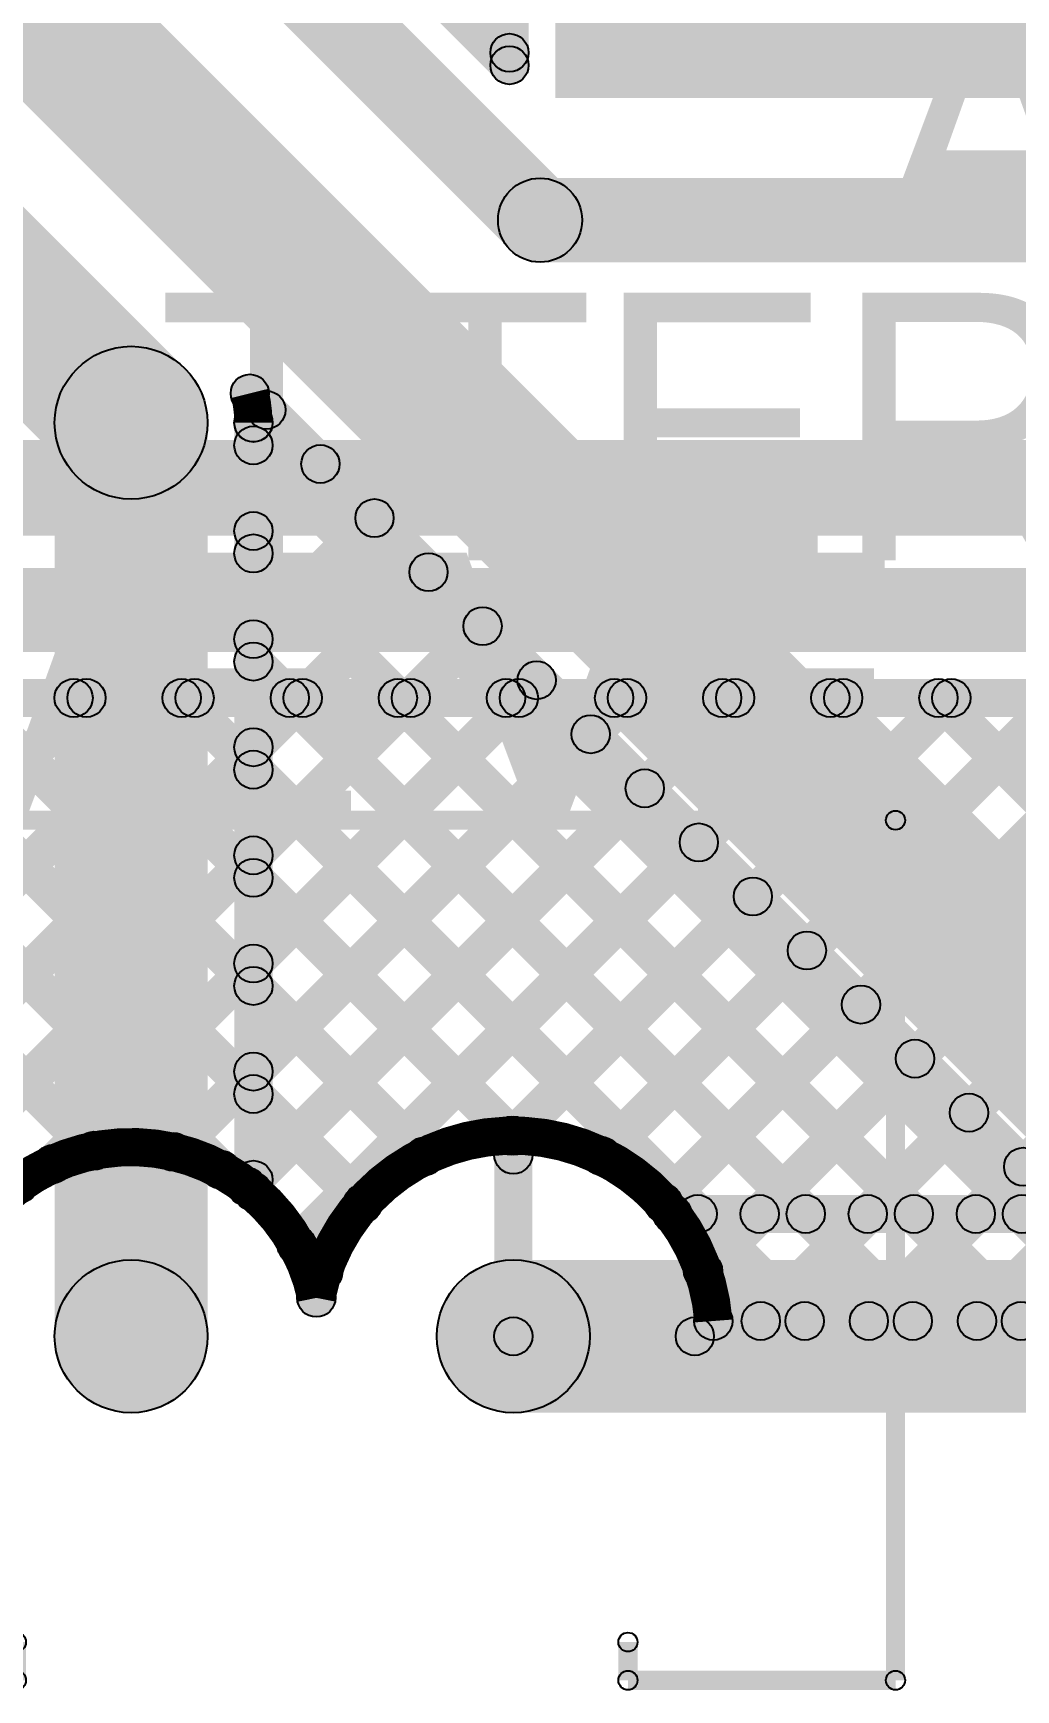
# Model space of a CAD drawing. Header units: millimetres. Extents: x -0.08 to 3.07, y -0.08 to 2.73.
# Drawn here: x 1.7594 to 2.0165, y 0.0875 to 0.5209 of the extents above; entities that cross this region are included whole.
import ezdxf

# ---------------------------------------------------------------- set-up
doc = ezdxf.new("R2010")
doc.units = ezdxf.units.MM
doc.header["$MEASUREMENT"] = 0
for name, color, linetype in [('BottomLayer', 5, 'Continuous'), ('BottomSolder', 6, 'Continuous'), ('PadHoleLayer', 156, 'Continuous'), ('TopLayer', 1, 'Continuous'), ('TopOverlay', 2, 'Continuous'), ('TopSolder', 216, 'Continuous')]:
    doc.layers.add(name, color=color, linetype=linetype)

# ---------------------------------------------------------------- blocks, each defined once
blk = doc.blocks.new('JST_C_________96')
at = {"layer": 'BottomLayer'}
h = blk.add_hatch(color=5, dxfattribs=at)
edge = h.paths.add_edge_path()
edge.add_arc((0, 0), 0.0375, 0, 360)
h = blk.add_hatch(color=5, dxfattribs=at)
edge = h.paths.add_edge_path()
edge.add_arc((0.1, 0), 0.0375, 0, 360)
at = {"layer": 'BottomSolder'}
h = blk.add_hatch(color=6, dxfattribs=at)
edge = h.paths.add_edge_path()
edge.add_arc((0, 0), 0.0415, 0, 360)
h = blk.add_hatch(color=6, dxfattribs=at)
edge = h.paths.add_edge_path()
edge.add_arc((0.1, 0), 0.0415, 0, 360)
at = {"layer": 'PadHoleLayer'}
h = blk.add_hatch(color=156, dxfattribs=at)
edge = h.paths.add_edge_path()
edge.add_arc((0, 0), 0.0195, 0, 360)
h = blk.add_hatch(color=156, dxfattribs=at)
edge = h.paths.add_edge_path()
edge.add_arc((0.1, 0), 0.0195, 0, 360)
at = {"layer": 'TopLayer'}
h = blk.add_hatch(color=1, dxfattribs=at)
edge = h.paths.add_edge_path()
edge.add_arc((0, 0), 0.0375, 0, 360)
h = blk.add_hatch(color=1, dxfattribs=at)
edge = h.paths.add_edge_path()
edge.add_arc((0.1, 0), 0.0375, 0, 360)
at = {"layer": 'TopOverlay'}
h = blk.add_hatch(color=2, dxfattribs=at)
edge = h.paths.add_edge_path()
edge.add_arc((-0.1, 0.135), 0.0025, 0, 360)
h = blk.add_hatch(color=2, dxfattribs=at)
edge = h.paths.add_edge_path()
edge.add_arc((-0.1, 0.135), 0.0025, 0, 360)
for points in [[(-0.0975, -0.09), (-0.1025, -0.09), (-0.1025, 0.135), (-0.0975, 0.135)], [(-0.1, 0.1325), (-0.1, 0.1375), (0.2, 0.1375), (0.2, 0.1325)], [(0.2025, -0.09), (0.1975, -0.09), (0.1975, 0.135), (0.2025, 0.135)], [(-0.0275, -0.09), (-0.0325, -0.09), (-0.0325, -0.08), (-0.0275, -0.08)], [(0.1325, -0.09), (0.1275, -0.09), (0.1275, -0.08), (0.1325, -0.08)], [(-0.1, -0.0925), (-0.1, -0.0875), (-0.03, -0.0875), (-0.03, -0.0925)], [(0.13, -0.0925), (0.13, -0.0875), (0.2, -0.0875), (0.2, -0.0925)]]:
    blk.add_hatch(color=2, dxfattribs=at).paths.add_polyline_path(points)
h = blk.add_hatch(color=2, dxfattribs=at)
edge = h.paths.add_edge_path()
edge.add_arc((0.2, 0.135), 0.0025, 0, 360)
h = blk.add_hatch(color=2, dxfattribs=at)
edge = h.paths.add_edge_path()
edge.add_arc((0.2, 0.135), 0.0025, 0, 360)
h = blk.add_hatch(color=2, dxfattribs=at)
edge = h.paths.add_edge_path()
edge.add_arc((-0.057, -0.019), 0.005, 0, 360)
h = blk.add_hatch(color=2, dxfattribs=at)
edge = h.paths.add_edge_path()
edge.add_arc((-0.045, -0.019), 0.005, 0, 360)
h = blk.add_hatch(color=2, dxfattribs=at)
edge = h.paths.add_edge_path()
edge.add_arc((-0.03, -0.08), 0.0025, 0, 360)
h = blk.add_hatch(color=2, dxfattribs=at)
edge = h.paths.add_edge_path()
edge.add_arc((0.13, -0.08), 0.0025, 0, 360)
h = blk.add_hatch(color=2, dxfattribs=at)
edge = h.paths.add_edge_path()
edge.add_arc((-0.1, -0.09), 0.0025, 0, 360)
h = blk.add_hatch(color=2, dxfattribs=at)
edge = h.paths.add_edge_path()
edge.add_arc((-0.1, -0.09), 0.0025, 0, 360)
h = blk.add_hatch(color=2, dxfattribs=at)
edge = h.paths.add_edge_path()
edge.add_arc((-0.03, -0.09), 0.0025, 0, 360)
h = blk.add_hatch(color=2, dxfattribs=at)
edge = h.paths.add_edge_path()
edge.add_arc((-0.03, -0.09), 0.0025, 0, 360)
h = blk.add_hatch(color=2, dxfattribs=at)
edge = h.paths.add_edge_path()
edge.add_arc((0.13, -0.09), 0.0025, 0, 360)
h = blk.add_hatch(color=2, dxfattribs=at)
edge = h.paths.add_edge_path()
edge.add_arc((0.13, -0.09), 0.0025, 0, 360)
h = blk.add_hatch(color=2, dxfattribs=at)
edge = h.paths.add_edge_path()
edge.add_arc((0.2, -0.09), 0.0025, 0, 360)
h = blk.add_hatch(color=2, dxfattribs=at)
edge = h.paths.add_edge_path()
edge.add_arc((0.2, -0.09), 0.0025, 0, 360)
at = {"layer": 'TopSolder'}
h = blk.add_hatch(color=216, dxfattribs=at)
edge = h.paths.add_edge_path()
edge.add_arc((0, 0), 0.0415, 0, 360)
h = blk.add_hatch(color=216, dxfattribs=at)
edge = h.paths.add_edge_path()
edge.add_arc((0.1, 0), 0.0415, 0, 360)
at = {"layer": 'TopOverlay', "const_width": 0.01}
blk.add_lwpolyline([(-0.045, -0.019, 1), (-0.057, -0.019, 1)], format="xyb", close=True, dxfattribs=at)
at = {"layer": 'TopOverlay'}
for centre, radius in [((-0.1, 0.135), 0.0025), ((-0.1, 0.135), 0.0025), ((0.2, 0.135), 0.0025), ((0.2, 0.135), 0.0025), ((-0.057, -0.019), 0.005), ((-0.045, -0.019), 0.005), ((-0.03, -0.08), 0.0025), ((0.13, -0.08), 0.0025), ((-0.1, -0.09), 0.0025), ((-0.1, -0.09), 0.0025), ((-0.03, -0.09), 0.0025), ((-0.03, -0.09), 0.0025), ((0.13, -0.09), 0.0025), ((0.13, -0.09), 0.0025), ((0.2, -0.09), 0.0025), ((0.2, -0.09), 0.0025)]:
    blk.add_circle(centre, radius, dxfattribs=at)

msp = doc.modelspace()

# ---------------------------------------------------------------- hatches: boundary and pattern name
at = {"layer": 'BottomLayer'}
for points in [[(0.973, 0.3895), (0.973, 0.4145), (2.14587, 0.4145), (2.14587, 0.3895)], [(0.973, 0.359), (0.973, 0.381), (2.157, 0.381), (2.157, 0.359)], [(0.97916, 0.342), (0.97916, 0.352), (2.157, 0.352), (2.157, 0.342)], [(1.61387, 0.18046), (1.6068, 0.18754), (1.7698, 0.35054), (1.77687, 0.34346)], [(1.64215, 0.18046), (1.63508, 0.18754), (1.79808, 0.35054), (1.80515, 0.34346)], [(1.65328, 0.34346), (1.66035, 0.35054), (1.77882, 0.23207), (1.77174, 0.225)], [(1.67044, 0.18046), (1.66337, 0.18754), (1.82637, 0.35054), (1.83344, 0.34346)], [(1.68156, 0.34346), (1.68864, 0.35054), (1.81211, 0.22706), (1.80504, 0.21999)], [(1.69872, 0.18046), (1.69165, 0.18754), (1.85465, 0.35054), (1.86172, 0.34346)], [(1.70985, 0.34346), (1.71692, 0.35054), (1.84918, 0.21828), (1.84211, 0.21121)], [(1.73813, 0.34346), (1.7452, 0.35054), (1.86518, 0.23056), (1.85811, 0.22349)], [(1.76808, 0.22154), (1.76101, 0.22861), (1.88293, 0.35054), (1.89, 0.34346)], [(1.76642, 0.34346), (1.77349, 0.35054), (1.88799, 0.23603), (1.88092, 0.22896)], [(1.79955, 0.22472), (1.79248, 0.23179), (1.91122, 0.35054), (1.91829, 0.34346)], [(1.7947, 0.34346), (1.80177, 0.35054), (1.93677, 0.21554), (1.9297, 0.20846)], [(1.81877, 0.21566), (1.8117, 0.22273), (1.9395, 0.35054), (1.94657, 0.34346)], [(1.82299, 0.34346), (1.83006, 0.35054), (1.96506, 0.21554), (1.95799, 0.20846)], [(1.83184, 0.20045), (1.82477, 0.20752), (1.96779, 0.35054), (1.97486, 0.34346)], [(1.85127, 0.34346), (1.85834, 0.35054), (1.99334, 0.21554), (1.98627, 0.20846)], [(1.87955, 0.34346), (1.88663, 0.35054), (2.02163, 0.21554), (2.01455, 0.20846)], [(1.88864, 0.22896), (1.88157, 0.23604), (1.99607, 0.35054), (2.00314, 0.34346)], [(1.91159, 0.22363), (1.90452, 0.2307), (2.02436, 0.35054), (2.03143, 0.34346)], [(1.90784, 0.34346), (1.91491, 0.35054), (2.04991, 0.21554), (2.04284, 0.20846)], [(1.92769, 0.21144), (1.92062, 0.21851), (2.05264, 0.35054), (2.05971, 0.34346)], [(1.93612, 0.34346), (1.94319, 0.35054), (2.07819, 0.21554), (2.07112, 0.20846)], [(1.95299, 0.20846), (1.94592, 0.21554), (2.08092, 0.35054), (2.08799, 0.34346)], [(1.96441, 0.34346), (1.97148, 0.35054), (2.10648, 0.21554), (2.09941, 0.20846)], [(1.98128, 0.20846), (1.97421, 0.21554), (2.10921, 0.35054), (2.11628, 0.34346)], [(1.99269, 0.34346), (1.99976, 0.35054), (2.13476, 0.21554), (2.12769, 0.20846)], [(2.00956, 0.20846), (2.00249, 0.21554), (2.13749, 0.35054), (2.14456, 0.34346)], [(1.89, 0.18), (1.88, 0.18), (1.88, 0.2275), (1.89, 0.2275)], [(1.92662, 0.207), (1.92662, 0.217), (2.14875, 0.217), (2.14875, 0.207)], [(1.82499, 0.20004), (1.83206, 0.20711), (1.83881, 0.20037), (1.83173, 0.19329)], [(1.885, 0.16), (1.885, 0.2), (2.162, 0.2), (2.162, 0.16)]]:
    msp.add_hatch(color=5, dxfattribs=at).paths.add_polyline_path(points)
h = msp.add_hatch(color=5, dxfattribs=at)
edge = h.paths.add_edge_path()
edge.add_arc((1.76995, 0.347), 0.005, 0, 360)
h = msp.add_hatch(color=5, dxfattribs=at)
edge = h.paths.add_edge_path()
edge.add_arc((1.77333, 0.347), 0.005, 0, 360)
h = msp.add_hatch(color=5, dxfattribs=at)
edge = h.paths.add_edge_path()
edge.add_arc((1.79824, 0.347), 0.005, 0, 360)
h = msp.add_hatch(color=5, dxfattribs=at)
edge = h.paths.add_edge_path()
edge.add_arc((1.80162, 0.347), 0.005, 0, 360)
h = msp.add_hatch(color=5, dxfattribs=at)
edge = h.paths.add_edge_path()
edge.add_arc((1.82652, 0.347), 0.005, 0, 360)
h = msp.add_hatch(color=5, dxfattribs=at)
edge = h.paths.add_edge_path()
edge.add_arc((1.8299, 0.347), 0.005, 0, 360)
h = msp.add_hatch(color=5, dxfattribs=at)
edge = h.paths.add_edge_path()
edge.add_arc((1.85481, 0.347), 0.005, 0, 360)
h = msp.add_hatch(color=5, dxfattribs=at)
edge = h.paths.add_edge_path()
edge.add_arc((1.85818, 0.347), 0.005, 0, 360)
h = msp.add_hatch(color=5, dxfattribs=at)
edge = h.paths.add_edge_path()
edge.add_arc((1.88309, 0.347), 0.005, 0, 360)
h = msp.add_hatch(color=5, dxfattribs=at)
edge = h.paths.add_edge_path()
edge.add_arc((1.88647, 0.347), 0.005, 0, 360)
h = msp.add_hatch(color=5, dxfattribs=at)
edge = h.paths.add_edge_path()
edge.add_arc((1.91137, 0.347), 0.005, 0, 360)
h = msp.add_hatch(color=5, dxfattribs=at)
edge = h.paths.add_edge_path()
edge.add_arc((1.91475, 0.347), 0.005, 0, 360)
h = msp.add_hatch(color=5, dxfattribs=at)
edge = h.paths.add_edge_path()
edge.add_arc((1.93966, 0.347), 0.005, 0, 360)
h = msp.add_hatch(color=5, dxfattribs=at)
edge = h.paths.add_edge_path()
edge.add_arc((1.94304, 0.347), 0.005, 0, 360)
h = msp.add_hatch(color=5, dxfattribs=at)
edge = h.paths.add_edge_path()
edge.add_arc((1.96794, 0.347), 0.005, 0, 360)
h = msp.add_hatch(color=5, dxfattribs=at)
edge = h.paths.add_edge_path()
edge.add_arc((1.97132, 0.347), 0.005, 0, 360)
h = msp.add_hatch(color=5, dxfattribs=at)
edge = h.paths.add_edge_path()
edge.add_arc((1.99623, 0.347), 0.005, 0, 360)
h = msp.add_hatch(color=5, dxfattribs=at)
edge = h.paths.add_edge_path()
edge.add_arc((1.99961, 0.347), 0.005, 0, 360)
h = msp.add_hatch(color=5, dxfattribs=at)
edge = h.paths.add_edge_path()
edge.add_arc((1.88446, 0.2325), 0.005, 0, 360)
h = msp.add_hatch(color=5, dxfattribs=at)
edge = h.paths.add_edge_path()
edge.add_arc((1.88511, 0.2325), 0.005, 0, 360)
h = msp.add_hatch(color=5, dxfattribs=at)
edge = h.paths.add_edge_path()
edge.add_arc((1.76455, 0.22508), 0.005, 0, 360)
h = msp.add_hatch(color=5, dxfattribs=at)
edge = h.paths.add_edge_path()
edge.add_arc((1.77528, 0.22854), 0.005, 0, 360)
h = msp.add_hatch(color=5, dxfattribs=at)
edge = h.paths.add_edge_path()
edge.add_arc((1.79601, 0.22826), 0.005, 0, 360)
h = msp.add_hatch(color=5, dxfattribs=at)
edge = h.paths.add_edge_path()
edge.add_arc((1.86165, 0.22702), 0.005, 0, 360)
h = msp.add_hatch(color=5, dxfattribs=at)
edge = h.paths.add_edge_path()
edge.add_arc((1.885, 0.2275), 0.005, 0, 360)
h = msp.add_hatch(color=5, dxfattribs=at)
edge = h.paths.add_edge_path()
edge.add_arc((1.90806, 0.22717), 0.005, 0, 360)
h = msp.add_hatch(color=5, dxfattribs=at)
edge = h.paths.add_edge_path()
edge.add_arc((1.80857, 0.22353), 0.005, 0, 360)
h = msp.add_hatch(color=5, dxfattribs=at)
edge = h.paths.add_edge_path()
edge.add_arc((1.75566, 0.21987), 0.005, 0, 360)
h = msp.add_hatch(color=5, dxfattribs=at)
edge = h.paths.add_edge_path()
edge.add_arc((1.81523, 0.21919), 0.005, 0, 360)
h = msp.add_hatch(color=5, dxfattribs=at)
edge = h.paths.add_edge_path()
edge.add_arc((1.84564, 0.21474), 0.005, 0, 360)
h = msp.add_hatch(color=5, dxfattribs=at)
edge = h.paths.add_edge_path()
edge.add_arc((1.92415, 0.21498), 0.005, 0, 360)
h = msp.add_hatch(color=5, dxfattribs=at)
edge = h.paths.add_edge_path()
edge.add_arc((1.92662, 0.212), 0.005, 0, 360)
h = msp.add_hatch(color=5, dxfattribs=at)
edge = h.paths.add_edge_path()
edge.add_arc((1.92662, 0.212), 0.005, 0, 360)
h = msp.add_hatch(color=5, dxfattribs=at)
edge = h.paths.add_edge_path()
edge.add_arc((1.93324, 0.212), 0.005, 0, 360)
h = msp.add_hatch(color=5, dxfattribs=at)
edge = h.paths.add_edge_path()
edge.add_arc((1.94946, 0.212), 0.005, 0, 360)
h = msp.add_hatch(color=5, dxfattribs=at)
edge = h.paths.add_edge_path()
edge.add_arc((1.96152, 0.212), 0.005, 0, 360)
h = msp.add_hatch(color=5, dxfattribs=at)
edge = h.paths.add_edge_path()
edge.add_arc((1.97774, 0.212), 0.005, 0, 360)
h = msp.add_hatch(color=5, dxfattribs=at)
edge = h.paths.add_edge_path()
edge.add_arc((1.98981, 0.212), 0.005, 0, 360)
h = msp.add_hatch(color=5, dxfattribs=at)
edge = h.paths.add_edge_path()
edge.add_arc((2.00603, 0.212), 0.005, 0, 360)
h = msp.add_hatch(color=5, dxfattribs=at)
edge = h.paths.add_edge_path()
edge.add_arc((2.01809, 0.212), 0.005, 0, 360)
h = msp.add_hatch(color=5, dxfattribs=at)
edge = h.paths.add_edge_path()
edge.add_arc((1.8283, 0.20398), 0.005, 0, 360)
h = msp.add_hatch(color=5, dxfattribs=at)
edge = h.paths.add_edge_path()
edge.add_arc((1.82853, 0.20357), 0.005, 0, 360)
h = msp.add_hatch(color=5, dxfattribs=at)
edge = h.paths.add_edge_path()
edge.add_arc((1.83527, 0.19683), 0.005, 0, 360)
h = msp.add_hatch(color=5, dxfattribs=at)
edge = h.paths.add_edge_path()
edge.add_arc((1.885, 0.18), 0.02, 0, 360)
h = msp.add_hatch(color=5, dxfattribs=at)
edge = h.paths.add_edge_path()
edge.add_arc((1.83347, 0.19005), 0.005, 0, 360)
h = msp.add_hatch(color=5, dxfattribs=at)
edge = h.paths.add_edge_path()
edge.add_arc((1.83347, 0.19005), 0.005, 0, 360)
h = msp.add_hatch(color=5, dxfattribs=at)
edge = h.paths.add_edge_path()
edge.add_arc((1.885, 0.18), 0.005, 0, 360)
at = {"layer": 'TopLayer'}
for points in [[(1.896, 0.504), (1.936, 0.504), (1.936, 0.8055), (1.896, 0.8055)], [(1.889, 0.51253), (1.879, 0.51253), (1.879, 0.765), (1.889, 0.765)], [(1.916, 0.504), (2.235, 0.504), (2.235, 0.686), (1.916, 0.686)], [(1.66986, 0.58986), (1.69814, 0.61814), (2.15655, 0.15973), (2.12827, 0.13145)], [(1.78246, 0.61026), (1.78954, 0.61733), (1.88754, 0.51933), (1.88046, 0.51226)], [(1.78246, 0.60699), (1.78954, 0.61406), (1.88754, 0.51606), (1.88046, 0.50899)], [(1.75522, 0.59322), (1.77078, 0.60878), (1.89978, 0.47978), (1.88422, 0.46422)], [(1.69486, 0.48086), (1.72314, 0.50914), (1.79914, 0.43314), (1.77086, 0.40486)], [(1.892, 0.461), (1.892, 0.483), (2.821, 0.483), (2.821, 0.461)], [(1.81253, 0.42315), (1.8196, 0.43022), (2.06228, 0.18754), (2.05521, 0.18046)], [(1.82054, 0.41542), (1.81346, 0.42249), (1.81686, 0.42588), (1.82393, 0.41881)], [(1.805, 0.18), (1.765, 0.18), (1.765, 0.419), (1.805, 0.419)], [(1.822, 0.21777), (1.812, 0.21777), (1.812, 0.419), (1.822, 0.419)], [(1.81346, 0.40955), (1.82054, 0.41663), (2.04963, 0.18754), (2.04255, 0.18046)], [(1.82054, 0.38713), (1.81346, 0.3942), (1.831, 0.41174), (1.83807, 0.40467)], [(1.82054, 0.35885), (1.81346, 0.36592), (1.84515, 0.3976), (1.85222, 0.39053)], [(1.81346, 0.38127), (1.82054, 0.38834), (2.02134, 0.18754), (2.01427, 0.18046)], [(1.82054, 0.33056), (1.81346, 0.33763), (1.85929, 0.38346), (1.86636, 0.37639)], [(1.82054, 0.30228), (1.81346, 0.30935), (1.87343, 0.36932), (1.8805, 0.36224)], [(1.81346, 0.35299), (1.82054, 0.36006), (1.99306, 0.18754), (1.98599, 0.18046)], [(1.82054, 0.274), (1.81346, 0.28107), (1.88757, 0.35517), (1.89464, 0.3481)], [(1.82054, 0.24571), (1.81346, 0.25278), (1.90171, 0.34103), (1.90878, 0.33396)], [(1.81346, 0.3247), (1.82054, 0.33177), (1.96477, 0.18754), (1.9577, 0.18046)], [(1.82054, 0.21743), (1.81346, 0.2245), (1.91586, 0.32689), (1.92293, 0.31982)], [(1.83184, 0.20045), (1.82477, 0.20752), (1.93, 0.31275), (1.93707, 0.30568)], [(1.81346, 0.29642), (1.82054, 0.30349), (1.88799, 0.23603), (1.88092, 0.22896)], [(1.88864, 0.22896), (1.88157, 0.23604), (1.94414, 0.2986), (1.95121, 0.29153)], [(1.91159, 0.22363), (1.90452, 0.2307), (1.95828, 0.28446), (1.96535, 0.27739)], [(1.81346, 0.26813), (1.82054, 0.2752), (1.86518, 0.23056), (1.85811, 0.22349)], [(1.92769, 0.21144), (1.92062, 0.21851), (1.97242, 0.27032), (1.9795, 0.26325)], [(1.93815, 0.19362), (1.93108, 0.20069), (1.98657, 0.25618), (1.99364, 0.24911)], [(1.81346, 0.23985), (1.82054, 0.24692), (1.84918, 0.21828), (1.84211, 0.21121)], [(1.95328, 0.18046), (1.94621, 0.18754), (2.00071, 0.24204), (2.00778, 0.23497)], [(1.89, 0.18), (1.88, 0.18), (1.88, 0.2275), (1.89, 0.2275)], [(1.98156, 0.18046), (1.97449, 0.18754), (2.01485, 0.22789), (2.02192, 0.22082)], [(2.00985, 0.18046), (2.00278, 0.18754), (2.02899, 0.21375), (2.03606, 0.20668)], [(1.82499, 0.20004), (1.83206, 0.20711), (1.83881, 0.20037), (1.83173, 0.19329)], [(1.93735, 0.179), (1.93735, 0.189), (2.05875, 0.189), (2.05875, 0.179)], [(1.885, 0.175), (1.885, 0.185), (1.9325, 0.185), (1.9325, 0.175)]]:
    msp.add_hatch(color=1, dxfattribs=at).paths.add_polyline_path(points)
h = msp.add_hatch(color=1, dxfattribs=at)
edge = h.paths.add_edge_path()
edge.add_arc((1.884, 0.5158), 0.005, 0, 360)
h = msp.add_hatch(color=1, dxfattribs=at)
edge = h.paths.add_edge_path()
edge.add_arc((1.884, 0.51253), 0.005, 0, 360)
h = msp.add_hatch(color=1, dxfattribs=at)
edge = h.paths.add_edge_path()
edge.add_arc((1.884, 0.51253), 0.005, 0, 360)
h = msp.add_hatch(color=1, dxfattribs=at)
edge = h.paths.add_edge_path()
edge.add_arc((1.892, 0.472), 0.011, 0, 360)
h = msp.add_hatch(color=1, dxfattribs=at)
edge = h.paths.add_edge_path()
edge.add_arc((1.892, 0.472), 0.011, 0, 360)
h = msp.add_hatch(color=1, dxfattribs=at)
edge = h.paths.add_edge_path()
edge.add_arc((1.785, 0.419), 0.02, 0, 360)
h = msp.add_hatch(color=1, dxfattribs=at)
edge = h.paths.add_edge_path()
edge.add_arc((1.785, 0.419), 0.02, 0, 360)
h = msp.add_hatch(color=1, dxfattribs=at)
edge = h.paths.add_edge_path()
edge.add_arc((1.81606, 0.42668), 0.005, 0, 360)
h = msp.add_hatch(color=1, dxfattribs=at)
edge = h.paths.add_edge_path()
edge.add_arc((1.81606, 0.42668), 0.005, 0, 360)
h = msp.add_hatch(color=1, dxfattribs=at)
edge = h.paths.add_edge_path()
edge.add_arc((1.81606, 0.42668), 0.005, 0, 360)
h = msp.add_hatch(color=1, dxfattribs=at)
edge = h.paths.add_edge_path()
edge.add_arc((1.8204, 0.42235), 0.005, 0, 360)
h = msp.add_hatch(color=1, dxfattribs=at)
edge = h.paths.add_edge_path()
edge.add_arc((1.817, 0.419), 0.005, 0, 360)
h = msp.add_hatch(color=1, dxfattribs=at)
edge = h.paths.add_edge_path()
edge.add_arc((1.817, 0.419), 0.005, 0, 360)
h = msp.add_hatch(color=1, dxfattribs=at)
edge = h.paths.add_edge_path()
edge.add_arc((1.817, 0.419), 0.005, 0, 360)
h = msp.add_hatch(color=1, dxfattribs=at)
edge = h.paths.add_edge_path()
edge.add_arc((1.817, 0.41895), 0.005, 0, 360)
h = msp.add_hatch(color=1, dxfattribs=at)
edge = h.paths.add_edge_path()
edge.add_arc((1.817, 0.41309), 0.005, 0, 360)
h = msp.add_hatch(color=1, dxfattribs=at)
edge = h.paths.add_edge_path()
edge.add_arc((1.83454, 0.40821), 0.005, 0, 360)
h = msp.add_hatch(color=1, dxfattribs=at)
edge = h.paths.add_edge_path()
edge.add_arc((1.84868, 0.39406), 0.005, 0, 360)
h = msp.add_hatch(color=1, dxfattribs=at)
edge = h.paths.add_edge_path()
edge.add_arc((1.817, 0.39067), 0.005, 0, 360)
h = msp.add_hatch(color=1, dxfattribs=at)
edge = h.paths.add_edge_path()
edge.add_arc((1.817, 0.38481), 0.005, 0, 360)
h = msp.add_hatch(color=1, dxfattribs=at)
edge = h.paths.add_edge_path()
edge.add_arc((1.86282, 0.37992), 0.005, 0, 360)
h = msp.add_hatch(color=1, dxfattribs=at)
edge = h.paths.add_edge_path()
edge.add_arc((1.87697, 0.36578), 0.005, 0, 360)
h = msp.add_hatch(color=1, dxfattribs=at)
edge = h.paths.add_edge_path()
edge.add_arc((1.817, 0.36238), 0.005, 0, 360)
h = msp.add_hatch(color=1, dxfattribs=at)
edge = h.paths.add_edge_path()
edge.add_arc((1.817, 0.35652), 0.005, 0, 360)
h = msp.add_hatch(color=1, dxfattribs=at)
edge = h.paths.add_edge_path()
edge.add_arc((1.89111, 0.35164), 0.005, 0, 360)
h = msp.add_hatch(color=1, dxfattribs=at)
edge = h.paths.add_edge_path()
edge.add_arc((1.90525, 0.3375), 0.005, 0, 360)
h = msp.add_hatch(color=1, dxfattribs=at)
edge = h.paths.add_edge_path()
edge.add_arc((1.817, 0.3341), 0.005, 0, 360)
h = msp.add_hatch(color=1, dxfattribs=at)
edge = h.paths.add_edge_path()
edge.add_arc((1.817, 0.32824), 0.005, 0, 360)
h = msp.add_hatch(color=1, dxfattribs=at)
edge = h.paths.add_edge_path()
edge.add_arc((1.91939, 0.32335), 0.005, 0, 360)
h = msp.add_hatch(color=1, dxfattribs=at)
edge = h.paths.add_edge_path()
edge.add_arc((1.93353, 0.30921), 0.005, 0, 360)
h = msp.add_hatch(color=1, dxfattribs=at)
edge = h.paths.add_edge_path()
edge.add_arc((1.817, 0.30582), 0.005, 0, 360)
h = msp.add_hatch(color=1, dxfattribs=at)
edge = h.paths.add_edge_path()
edge.add_arc((1.817, 0.29995), 0.005, 0, 360)
h = msp.add_hatch(color=1, dxfattribs=at)
edge = h.paths.add_edge_path()
edge.add_arc((1.94768, 0.29507), 0.005, 0, 360)
h = msp.add_hatch(color=1, dxfattribs=at)
edge = h.paths.add_edge_path()
edge.add_arc((1.817, 0.27753), 0.005, 0, 360)
h = msp.add_hatch(color=1, dxfattribs=at)
edge = h.paths.add_edge_path()
edge.add_arc((1.96182, 0.28093), 0.005, 0, 360)
h = msp.add_hatch(color=1, dxfattribs=at)
edge = h.paths.add_edge_path()
edge.add_arc((1.817, 0.27167), 0.005, 0, 360)
h = msp.add_hatch(color=1, dxfattribs=at)
edge = h.paths.add_edge_path()
edge.add_arc((1.97596, 0.26678), 0.005, 0, 360)
h = msp.add_hatch(color=1, dxfattribs=at)
edge = h.paths.add_edge_path()
edge.add_arc((1.9901, 0.25264), 0.005, 0, 360)
h = msp.add_hatch(color=1, dxfattribs=at)
edge = h.paths.add_edge_path()
edge.add_arc((1.817, 0.24925), 0.005, 0, 360)
h = msp.add_hatch(color=1, dxfattribs=at)
edge = h.paths.add_edge_path()
edge.add_arc((1.817, 0.24338), 0.005, 0, 360)
h = msp.add_hatch(color=1, dxfattribs=at)
edge = h.paths.add_edge_path()
edge.add_arc((2.00424, 0.2385), 0.005, 0, 360)
h = msp.add_hatch(color=1, dxfattribs=at)
edge = h.paths.add_edge_path()
edge.add_arc((1.88446, 0.2325), 0.005, 0, 360)
h = msp.add_hatch(color=1, dxfattribs=at)
edge = h.paths.add_edge_path()
edge.add_arc((1.88511, 0.2325), 0.005, 0, 360)
h = msp.add_hatch(color=1, dxfattribs=at)
edge = h.paths.add_edge_path()
edge.add_arc((1.86165, 0.22702), 0.005, 0, 360)
h = msp.add_hatch(color=1, dxfattribs=at)
edge = h.paths.add_edge_path()
edge.add_arc((1.885, 0.2275), 0.005, 0, 360)
h = msp.add_hatch(color=1, dxfattribs=at)
edge = h.paths.add_edge_path()
edge.add_arc((1.90806, 0.22717), 0.005, 0, 360)
h = msp.add_hatch(color=1, dxfattribs=at)
edge = h.paths.add_edge_path()
edge.add_arc((1.817, 0.22096), 0.005, 0, 360)
h = msp.add_hatch(color=1, dxfattribs=at)
edge = h.paths.add_edge_path()
edge.add_arc((2.01839, 0.22436), 0.005, 0, 360)
h = msp.add_hatch(color=1, dxfattribs=at)
edge = h.paths.add_edge_path()
edge.add_arc((1.817, 0.21777), 0.005, 0, 360)
h = msp.add_hatch(color=1, dxfattribs=at)
edge = h.paths.add_edge_path()
edge.add_arc((1.817, 0.21777), 0.005, 0, 360)
h = msp.add_hatch(color=1, dxfattribs=at)
edge = h.paths.add_edge_path()
edge.add_arc((1.84564, 0.21474), 0.005, 0, 360)
h = msp.add_hatch(color=1, dxfattribs=at)
edge = h.paths.add_edge_path()
edge.add_arc((1.92415, 0.21498), 0.005, 0, 360)
h = msp.add_hatch(color=1, dxfattribs=at)
edge = h.paths.add_edge_path()
edge.add_arc((1.8283, 0.20398), 0.005, 0, 360)
h = msp.add_hatch(color=1, dxfattribs=at)
edge = h.paths.add_edge_path()
edge.add_arc((1.82853, 0.20357), 0.005, 0, 360)
h = msp.add_hatch(color=1, dxfattribs=at)
edge = h.paths.add_edge_path()
edge.add_arc((1.785, 0.18), 0.02, 0, 360)
h = msp.add_hatch(color=1, dxfattribs=at)
edge = h.paths.add_edge_path()
edge.add_arc((1.83527, 0.19683), 0.005, 0, 360)
h = msp.add_hatch(color=1, dxfattribs=at)
edge = h.paths.add_edge_path()
edge.add_arc((1.93462, 0.19716), 0.005, 0, 360)
h = msp.add_hatch(color=1, dxfattribs=at)
edge = h.paths.add_edge_path()
edge.add_arc((1.83347, 0.19005), 0.005, 0, 360)
h = msp.add_hatch(color=1, dxfattribs=at)
edge = h.paths.add_edge_path()
edge.add_arc((1.83347, 0.19005), 0.005, 0, 360)
h = msp.add_hatch(color=1, dxfattribs=at)
edge = h.paths.add_edge_path()
edge.add_arc((1.93735, 0.184), 0.005, 0, 360)
h = msp.add_hatch(color=1, dxfattribs=at)
edge = h.paths.add_edge_path()
edge.add_arc((1.93735, 0.184), 0.005, 0, 360)
h = msp.add_hatch(color=1, dxfattribs=at)
edge = h.paths.add_edge_path()
edge.add_arc((1.94974, 0.184), 0.005, 0, 360)
h = msp.add_hatch(color=1, dxfattribs=at)
edge = h.paths.add_edge_path()
edge.add_arc((1.96124, 0.184), 0.005, 0, 360)
h = msp.add_hatch(color=1, dxfattribs=at)
edge = h.paths.add_edge_path()
edge.add_arc((1.97803, 0.184), 0.005, 0, 360)
h = msp.add_hatch(color=1, dxfattribs=at)
edge = h.paths.add_edge_path()
edge.add_arc((1.98952, 0.184), 0.005, 0, 360)
h = msp.add_hatch(color=1, dxfattribs=at)
edge = h.paths.add_edge_path()
edge.add_arc((2.00631, 0.184), 0.005, 0, 360)
h = msp.add_hatch(color=1, dxfattribs=at)
edge = h.paths.add_edge_path()
edge.add_arc((2.01781, 0.184), 0.005, 0, 360)
h = msp.add_hatch(color=1, dxfattribs=at)
edge = h.paths.add_edge_path()
edge.add_arc((1.885, 0.18), 0.005, 0, 360)
h = msp.add_hatch(color=1, dxfattribs=at)
edge = h.paths.add_edge_path()
edge.add_arc((1.885, 0.18), 0.005, 0, 360)
h = msp.add_hatch(color=1, dxfattribs=at)
edge = h.paths.add_edge_path()
edge.add_arc((1.9325, 0.18), 0.005, 0, 360)

# ---------------------------------------------------------------- linework, layer by layer
at = {"layer": 'BottomLayer', "const_width": 0.01}
for points in [[(1.73566, 0.184, -0.866657), (1.83347, 0.19005)], [(1.83347, 0.19005, -0.645778), (1.92662, 0.212)]]:
    msp.add_lwpolyline(points, format="xyb", dxfattribs=at)
at = {"layer": 'BottomLayer'}
for centre, radius in [((1.76995, 0.347), 0.005), ((1.77333, 0.347), 0.005), ((1.79824, 0.347), 0.005), ((1.80162, 0.347), 0.005), ((1.82652, 0.347), 0.005), ((1.8299, 0.347), 0.005), ((1.85481, 0.347), 0.005), ((1.85818, 0.347), 0.005), ((1.88309, 0.347), 0.005), ((1.88647, 0.347), 0.005), ((1.91137, 0.347), 0.005), ((1.91475, 0.347), 0.005), ((1.93966, 0.347), 0.005), ((1.94304, 0.347), 0.005), ((1.96794, 0.347), 0.005), ((1.97132, 0.347), 0.005), ((1.99623, 0.347), 0.005), ((1.99961, 0.347), 0.005), ((1.88446, 0.2325), 0.005), ((1.88511, 0.2325), 0.005), ((1.76455, 0.22508), 0.005), ((1.77528, 0.22854), 0.005), ((1.79601, 0.22826), 0.005), ((1.86165, 0.22702), 0.005), ((1.885, 0.2275), 0.005), ((1.90806, 0.22717), 0.005), ((1.80857, 0.22353), 0.005), ((1.75566, 0.21987), 0.005), ((1.81523, 0.21919), 0.005), ((1.84564, 0.21474), 0.005), ((1.92415, 0.21498), 0.005), ((1.92662, 0.212), 0.005), ((1.92662, 0.212), 0.005), ((1.93324, 0.212), 0.005), ((1.94946, 0.212), 0.005), ((1.96152, 0.212), 0.005), ((1.97774, 0.212), 0.005), ((1.98981, 0.212), 0.005), ((2.00603, 0.212), 0.005), ((2.01809, 0.212), 0.005), ((1.8283, 0.20398), 0.005), ((1.82853, 0.20357), 0.005), ((1.83527, 0.19683), 0.005), ((1.885, 0.18), 0.02), ((1.83347, 0.19005), 0.005), ((1.83347, 0.19005), 0.005), ((1.885, 0.18), 0.005)]:
    msp.add_circle(centre, radius, dxfattribs=at)
at = {"layer": 'TopLayer', "const_width": 0.01}
for points in [[(1.81606, 0.42668, -0.060671), (1.817, 0.419)], [(1.81606, 0.42668, -0.060671), (1.817, 0.419)], [(1.83347, 0.19005, -0.873889), (1.93735, 0.184)], [(1.817, 0.21777, -0.167413), (1.83347, 0.19005)]]:
    msp.add_lwpolyline(points, format="xyb", dxfattribs=at)
at = {"layer": 'TopLayer'}
for centre, radius in [((1.884, 0.5158), 0.005), ((1.884, 0.51253), 0.005), ((1.884, 0.51253), 0.005), ((1.892, 0.472), 0.011), ((1.892, 0.472), 0.011), ((1.785, 0.419), 0.02), ((1.785, 0.419), 0.02), ((1.81606, 0.42668), 0.005), ((1.81606, 0.42668), 0.005), ((1.81606, 0.42668), 0.005), ((1.8204, 0.42235), 0.005), ((1.817, 0.419), 0.005), ((1.817, 0.419), 0.005), ((1.817, 0.419), 0.005), ((1.817, 0.41895), 0.005), ((1.817, 0.41309), 0.005), ((1.83454, 0.40821), 0.005), ((1.84868, 0.39406), 0.005), ((1.817, 0.39067), 0.005), ((1.817, 0.38481), 0.005), ((1.86282, 0.37992), 0.005), ((1.87697, 0.36578), 0.005), ((1.817, 0.36238), 0.005), ((1.817, 0.35652), 0.005), ((1.89111, 0.35164), 0.005), ((1.90525, 0.3375), 0.005), ((1.817, 0.3341), 0.005), ((1.817, 0.32824), 0.005), ((1.91939, 0.32335), 0.005), ((1.93353, 0.30921), 0.005), ((1.817, 0.30582), 0.005), ((1.817, 0.29995), 0.005), ((1.94768, 0.29507), 0.005), ((1.817, 0.27753), 0.005), ((1.96182, 0.28093), 0.005), ((1.817, 0.27167), 0.005), ((1.97596, 0.26678), 0.005), ((1.9901, 0.25264), 0.005), ((1.817, 0.24925), 0.005), ((1.817, 0.24338), 0.005), ((2.00424, 0.2385), 0.005), ((1.88446, 0.2325), 0.005), ((1.88511, 0.2325), 0.005), ((1.86165, 0.22702), 0.005), ((1.885, 0.2275), 0.005), ((1.90806, 0.22717), 0.005), ((1.817, 0.22096), 0.005), ((2.01839, 0.22436), 0.005), ((1.817, 0.21777), 0.005), ((1.817, 0.21777), 0.005), ((1.84564, 0.21474), 0.005), ((1.92415, 0.21498), 0.005), ((1.8283, 0.20398), 0.005), ((1.82853, 0.20357), 0.005), ((1.785, 0.18), 0.02), ((1.83527, 0.19683), 0.005), ((1.93462, 0.19716), 0.005), ((1.83347, 0.19005), 0.005), ((1.83347, 0.19005), 0.005), ((1.93735, 0.184), 0.005), ((1.93735, 0.184), 0.005), ((1.94974, 0.184), 0.005), ((1.96124, 0.184), 0.005), ((1.97803, 0.184), 0.005), ((1.98952, 0.184), 0.005), ((2.00631, 0.184), 0.005), ((2.01781, 0.184), 0.005), ((1.885, 0.18), 0.005), ((1.885, 0.18), 0.005), ((1.9325, 0.18), 0.005)]:
    msp.add_circle(centre, radius, dxfattribs=at)

# ---------------------------------------------------------------- block references
at = {"rotation": 360}
msp.add_blockref('JST_C_________96', (1.785, 0.18), dxfattribs=at)

# ---------------------------------------------------------------- texts
at = {"layer": 'TopOverlay'}
for s, p in [('ADAPTER', (1.979, 0.46242)), ('BATTERY', (1.667, 0.383)), ('+VE', (1.667, 0.315)), ('-VE', (1.832, 0.315))]:
    msp.add_text(s, height=0.07, rotation=360, dxfattribs=at).set_placement(p)

doc.saveas('drawing.dxf')
